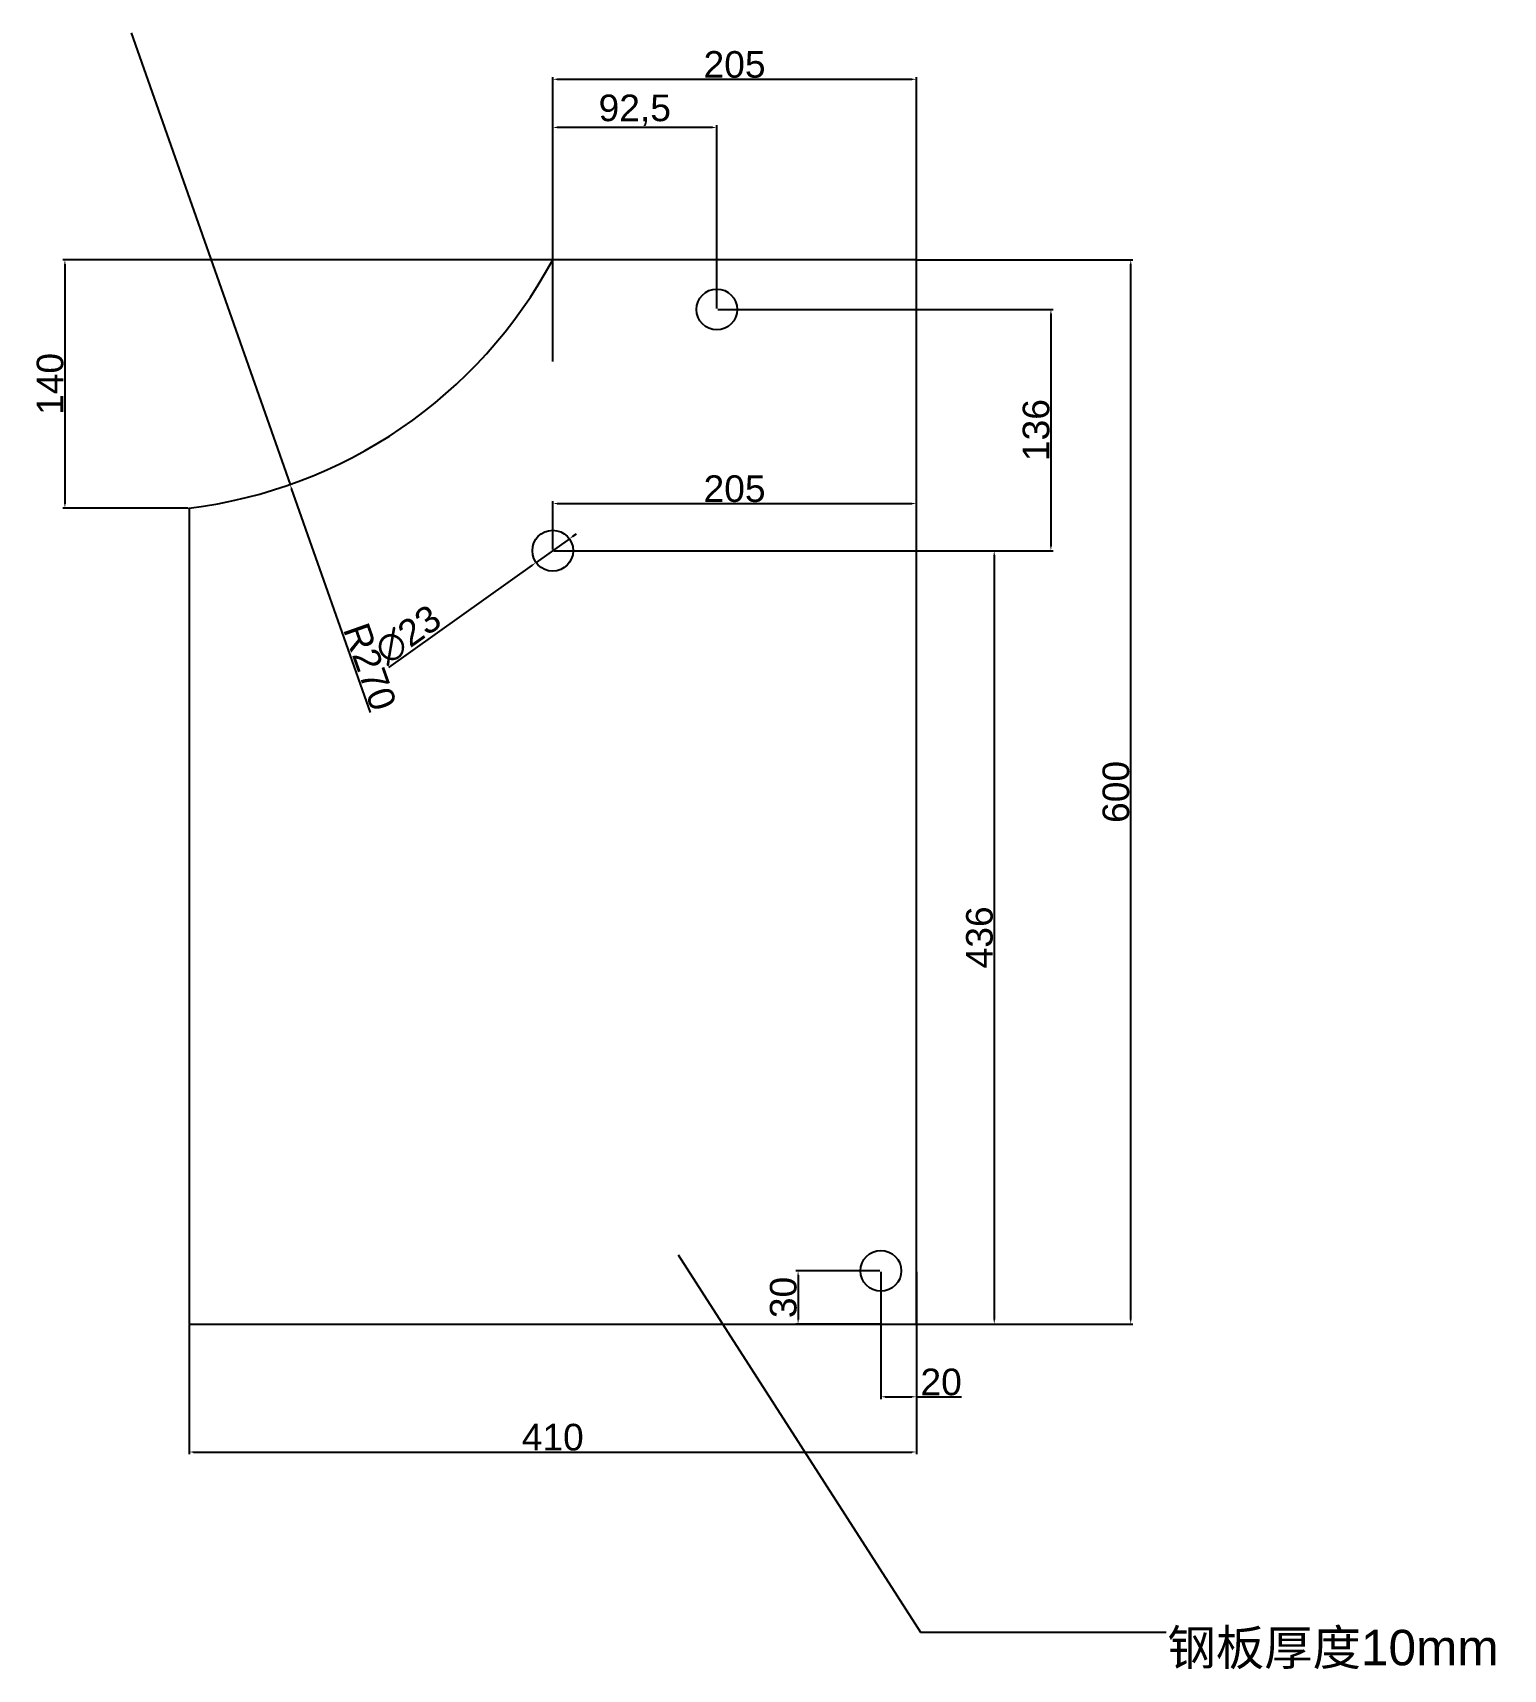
# Model space of a CAD drawing. Header units: millimetres. Extents: x -88 to 741, y -195 to 728.
import ezdxf

# ---------------------------------------------------------------- set-up
doc = ezdxf.new("R2010")
doc.units = ezdxf.units.MM
doc.styles.get("Standard").update_dxf_attribs({"font": 'arial.ttf'})
doc.dimstyles.new('ISO-25', dxfattribs={"dimtxt": 2.5, "dimasz": 2.5, "dimexe": 1.25, "dimexo": 0.625, "dimtad": 1, "dimtxsty": 'Standard', "dimcen": 2.5, "dimadec": 0, "dimazin": 0, "dimtfac": 1, "dimtmove": 0, "dimatfit": 3, "dimfxl": 1, "dimarcsym": 0})

# ---------------------------------------------------------------- blocks, each defined once
blk = doc.blocks.new('*D7')
at = {"color": 0, "lineweight": -2, "transparency": 16777216}
for p, q in [((0, -0.62), (0, -73.38)), ((410, -0.62), (410, -73.38)), ((2.5, -72.13), (407.5, -72.13))]:
    blk.add_line(p, q, dxfattribs=at)
at = {"color": 0, "transparency": 16777216}
for points in [[(2.5, -71.72), (2.5, -72.55), (0, -72.13)], [(407.5, -71.72), (407.5, -72.55), (410, -72.13)]]:
    blk.add_solid(points, dxfattribs=at)
at = {"layer": 'Defpoints', "color": 0, "transparency": 16777216}
for p in [(0, 0), (410, 0), (410, -72.13)]:
    blk.add_point(p, dxfattribs=at)
at = {"color": 0, "transparency": 16777216, "insert": (205, -63.85), "char_height": 15, "attachment_point": 5}
blk.add_mtext('410', dxfattribs=at)
blk = doc.blocks.new('*D9')
at = {"color": 0, "lineweight": -2, "transparency": 16777216}
for p, q in [((410.62, 600), (532.11, 600)), ((530.86, 2.5), (530.86, 597.5)), ((410.62, 0), (532.11, 0))]:
    blk.add_line(p, q, dxfattribs=at)
at = {"color": 0, "transparency": 16777216}
for points in [[(530.44, 597.5), (531.27, 597.5), (530.86, 600)], [(530.44, 2.5), (531.27, 2.5), (530.86, 0)]]:
    blk.add_solid(points, dxfattribs=at)
at = {"layer": 'Defpoints', "color": 0, "transparency": 16777216}
for p in [(410, 600), (530.86, 600), (410, 0)]:
    blk.add_point(p, dxfattribs=at)
at = {"color": 0, "transparency": 16777216, "insert": (522.57, 300), "char_height": 15, "attachment_point": 5, "rotation": 90}
blk.add_mtext('600', dxfattribs=at)
blk = doc.blocks.new('*D10')
at = {"color": 0, "lineweight": -2, "transparency": 16777216}
for p, q in [((390, 29.38), (390, -42.26)), ((410, 29.38), (410, -42.26)), ((392.5, -41.01), (407.5, -41.01)), ((410, -41.01), (435.44, -41.01))]:
    blk.add_line(p, q, dxfattribs=at)
at = {"color": 0, "transparency": 16777216}
for points in [[(392.5, -40.59), (392.5, -41.42), (390, -41.01)], [(407.5, -40.59), (407.5, -41.42), (410, -41.01)]]:
    blk.add_solid(points, dxfattribs=at)
at = {"layer": 'Defpoints', "color": 0, "transparency": 16777216}
for p in [(390, 30), (410, 30), (410, -41.01)]:
    blk.add_point(p, dxfattribs=at)
at = {"color": 0, "transparency": 16777216, "insert": (423.97, -32.72), "char_height": 15, "attachment_point": 5}
blk.add_mtext('20', dxfattribs=at)
blk = doc.blocks.new('*D11')
at = {"color": 0, "lineweight": -2, "transparency": 16777216}
for p, q in [((205, 436.62), (205, 463.84)), ((207.5, 462.59), (407.5, 462.59)), ((410, 436.62), (410, 463.84))]:
    blk.add_line(p, q, dxfattribs=at)
at = {"color": 0, "transparency": 16777216}
for points in [[(207.5, 463.01), (207.5, 462.17), (205, 462.59)], [(407.5, 463.01), (407.5, 462.17), (410, 462.59)]]:
    blk.add_solid(points, dxfattribs=at)
at = {"layer": 'Defpoints', "color": 0, "transparency": 16777216}
for p in [(410, 462.59), (205, 436), (410, 436)]:
    blk.add_point(p, dxfattribs=at)
at = {"color": 0, "transparency": 16777216, "insert": (307.5, 470.87), "char_height": 15, "attachment_point": 5}
blk.add_mtext('205', dxfattribs=at)
blk = doc.blocks.new('*D12')
at = {"color": 0, "lineweight": -2, "transparency": 16777216}
for p, q in [((205, 542.63), (205, 675.86)), ((295, 674.61), (207.5, 674.61)), ((297.5, 572.62), (297.5, 675.86))]:
    blk.add_line(p, q, dxfattribs=at)
at = {"color": 0, "transparency": 16777216}
for points in [[(207.5, 675.03), (207.5, 674.2), (205, 674.61)], [(295, 675.03), (295, 674.2), (297.5, 674.61)]]:
    blk.add_solid(points, dxfattribs=at)
at = {"layer": 'Defpoints', "color": 0, "transparency": 16777216}
for p in [(205, 674.61), (297.5, 572), (205, 542)]:
    blk.add_point(p, dxfattribs=at)
at = {"color": 0, "transparency": 16777216, "insert": (251.25, 684.25), "char_height": 15, "attachment_point": 5}
blk.add_mtext('92,5', dxfattribs=at)
blk = doc.blocks.new('*D13')
at = {"color": 0, "lineweight": -2, "transparency": 16777216}
for p, q in [((205.62, 436), (455.16, 436)), ((453.91, 433.5), (453.91, 2.5)), ((205.62, 0), (455.16, 0))]:
    blk.add_line(p, q, dxfattribs=at)
at = {"color": 0, "transparency": 16777216}
for points in [[(453.49, 433.5), (454.32, 433.5), (453.91, 436)], [(453.49, 2.5), (454.32, 2.5), (453.91, 0)]]:
    blk.add_solid(points, dxfattribs=at)
at = {"layer": 'Defpoints', "color": 0, "transparency": 16777216}
for p in [(205, 436), (205, 0), (453.91, 0)]:
    blk.add_point(p, dxfattribs=at)
at = {"color": 0, "transparency": 16777216, "insert": (445.62, 218), "char_height": 15, "attachment_point": 5, "rotation": 90}
blk.add_mtext('436', dxfattribs=at)
blk = doc.blocks.new('*D14')
at = {"color": 0, "lineweight": -2, "transparency": 16777216}
for p, q in [((204.38, 600), (-71.28, 600)), ((-70.03, 597.5), (-70.03, 462.5)), ((-0.62, 460), (-71.28, 460))]:
    blk.add_line(p, q, dxfattribs=at)
at = {"color": 0, "transparency": 16777216}
for points in [[(-70.45, 597.5), (-69.62, 597.5), (-70.03, 600)], [(-70.45, 462.5), (-69.62, 462.5), (-70.03, 460)]]:
    blk.add_solid(points, dxfattribs=at)
at = {"layer": 'Defpoints', "color": 0, "transparency": 16777216}
for p in [(205, 600), (-70.03, 460), (0, 460)]:
    blk.add_point(p, dxfattribs=at)
at = {"color": 0, "transparency": 16777216, "insert": (-78.32, 530), "char_height": 15, "attachment_point": 5, "rotation": 90}
blk.add_mtext('140', dxfattribs=at)
blk = doc.blocks.new('*D16')
at = {"color": 0, "lineweight": -2, "transparency": 16777216}
for p, q in [((298.12, 572), (487.09, 572)), ((485.84, 569.5), (485.84, 438.5)), ((205.62, 436), (487.09, 436))]:
    blk.add_line(p, q, dxfattribs=at)
at = {"color": 0, "transparency": 16777216}
for points in [[(485.43, 569.5), (486.26, 569.5), (485.84, 572)], [(485.43, 438.5), (486.26, 438.5), (485.84, 436)]]:
    blk.add_solid(points, dxfattribs=at)
at = {"layer": 'Defpoints', "color": 0, "transparency": 16777216}
for p in [(297.5, 572), (205, 436), (485.84, 436)]:
    blk.add_point(p, dxfattribs=at)
at = {"color": 0, "transparency": 16777216, "insert": (477.55, 504), "char_height": 15, "attachment_point": 5, "rotation": 90}
blk.add_mtext('136', dxfattribs=at)
blk = doc.blocks.new('*D17')
at = {"color": 0, "lineweight": -2, "transparency": 16777216}
for p, q in [((216.41, 444.12), (218.44, 445.56)), ((214.37, 442.67), (195.63, 429.33)), ((112.55, 370.23), (193.59, 427.88))]:
    blk.add_line(p, q, dxfattribs=at)
at = {"color": 0, "transparency": 16777216}
for points in [[(216.17, 444.45), (216.65, 443.78), (214.37, 442.67)], [(193.35, 428.22), (193.83, 427.55), (195.63, 429.33)]]:
    blk.add_solid(points, dxfattribs=at)
at = {"layer": 'Defpoints', "color": 0, "transparency": 16777216}
for p in [(214.37, 442.67), (195.63, 429.33)]:
    blk.add_point(p, dxfattribs=at)
at = {"color": 0, "transparency": 16777216, "insert": (123.42, 388.64), "char_height": 15, "attachment_point": 5, "rotation": 35.42769}
blk.add_mtext('∅23', dxfattribs=at)
blk = doc.blocks.new('*D18')
at = {"color": 0, "lineweight": -2, "transparency": 16777216}
for p, q in [((-32.73, 728.01), (56.95, 473.34)), ((102.2, 344.85), (57.78, 470.98))]:
    blk.add_line(p, q, dxfattribs=at)
at = {"color": 0, "transparency": 16777216}
blk.add_solid([(58.18, 471.12), (57.39, 470.84), (56.95, 473.34)], dxfattribs=at)
at = {"layer": 'Defpoints', "color": 0, "transparency": 16777216}
for p in [(-32.73, 728.01), (56.95, 473.34)]:
    blk.add_point(p, dxfattribs=at)
at = {"color": 0, "transparency": 16777216, "insert": (101.92, 370.57), "char_height": 15, "attachment_point": 5, "rotation": 289.39875}
blk.add_mtext('R270', dxfattribs=at)
blk = doc.blocks.new('*D19')
at = {"color": 0, "lineweight": -2, "transparency": 16777216}
for p, q in [((205, 600.62), (205, 703.01)), ((207.5, 701.76), (407.5, 701.76)), ((410, 600.62), (410, 703.01))]:
    blk.add_line(p, q, dxfattribs=at)
at = {"color": 0, "transparency": 16777216}
for points in [[(207.5, 702.18), (207.5, 701.35), (205, 701.76)], [(407.5, 702.18), (407.5, 701.35), (410, 701.76)]]:
    blk.add_solid(points, dxfattribs=at)
at = {"layer": 'Defpoints', "color": 0, "transparency": 16777216}
for p in [(410, 701.76), (205, 600), (410, 600)]:
    blk.add_point(p, dxfattribs=at)
at = {"color": 0, "transparency": 16777216, "insert": (307.5, 710.05), "char_height": 15, "attachment_point": 5}
blk.add_mtext('205', dxfattribs=at)
blk = doc.blocks.new('*D20')
at = {"color": 0, "lineweight": -2, "transparency": 16777216}
for p, q in [((389.38, 30), (342.07, 30)), ((343.32, 27.5), (343.32, 2.5)), ((389.38, 0), (342.07, 0))]:
    blk.add_line(p, q, dxfattribs=at)
at = {"color": 0, "transparency": 16777216}
for points in [[(342.91, 27.5), (343.74, 27.5), (343.32, 30)], [(342.91, 2.5), (343.74, 2.5), (343.32, 0)]]:
    blk.add_solid(points, dxfattribs=at)
at = {"layer": 'Defpoints', "color": 0, "transparency": 16777216}
for p in [(390, 30), (343.32, 0), (390, 0)]:
    blk.add_point(p, dxfattribs=at)
at = {"color": 0, "transparency": 16777216, "insert": (335.03, 15), "char_height": 15, "attachment_point": 5, "rotation": 90}
blk.add_mtext('30', dxfattribs=at)

msp = doc.modelspace()

# ---------------------------------------------------------------- linework, layer by layer
at = {"color": 0}
msp.add_lwpolyline([(0, 460), (0, 0), (410, 0), (410, 600), (205, 600)], dxfattribs=at)
for centre in [(297.5, 572), (205, 436), (390, 30)]:
    msp.add_circle(centre, 11.5, dxfattribs=at)
msp.add_arc((-32.726, 728.009), 270, 276.96177, 331.698665, dxfattribs=at)

# ---------------------------------------------------------------- texts
at = {"color": 3, "insert": (551.534, -172.375), "char_height": 20, "width": 365.22109, "attachment_point": 1}
msp.add_mtext('{\\fSimSun|b0|i0|c134|p2;钢板厚度}10mm', dxfattribs=at)

# ---------------------------------------------------------------- dimensions: what is measured, and where the dimension line sits
at = {"color": 3}
dim = msp.add_radius_dim(center=(-32.726, 728.009), mpoint=(56.952, 473.337), dimstyle='ISO-25', override={"dimtxt": 15}, dxfattribs=at)
dim.commit()
dim.dimension.update_dxf_attribs({"geometry": '*D18', "text_midpoint": (94.11, 367.815), "dimtype": 164})
for base, p1, p2, picture, middle in [((410, 701.765), (205, 600), (410, 600), '*D19', (307.5, 710.048)), ((205, 674.614), (297.5, 572), (205, 542), '*D12', (251.25, 684.253)), ((410, 462.59), (205, 436), (410, 436), '*D11', (307.5, 470.873)), ((410, -41.007), (390, 30), (410, 30), '*D10', (423.971, -32.723)), ((410, -72.132), (0, 0), (410, 0), '*D7', (205, -63.849))]:
    dim = msp.add_linear_dim(base=base, p1=p1, p2=p2, dimstyle='ISO-25', override={"dimtxt": 15}, dxfattribs=at)
    dim.commit()
    dim.dimension.update_dxf_attribs({"geometry": picture, "text_midpoint": middle})
for base, p1, p2, picture, middle in [((-70.035, 460), (205, 600), (0, 460), '*D14', (-78.318, 530)), ((485.843, 436), (297.5, 572), (205, 436), '*D16', (477.554, 504)), ((453.906, 0), (205, 436), (205, 0), '*D13', (445.617, 218)), ((343.323, 0), (390, 30), (390, 0), '*D20', (335.035, 15))]:
    dim = msp.add_linear_dim(base=base, p1=p1, p2=p2, angle=90, dimstyle='ISO-25', override={"dimtxt": 15}, dxfattribs=at)
    dim.commit()
    dim.dimension.update_dxf_attribs({"geometry": picture, "text_midpoint": middle})
dim = msp.add_linear_dim(base=(530.857, 600), p1=(410, 0), p2=(410, 600), angle=90, dimstyle='ISO-25', override={"dimtxt": 15}, dxfattribs=at)
dim.commit()
dim.dimension.update_dxf_attribs({"geometry": '*D9', "text_midpoint": (530.857, 300), "dimtype": 160})
dim = msp.add_diameter_dim_2p(p1=(214.371, 442.666), p2=(195.629, 429.334), dimstyle='ISO-25', override={"dimtxt": 15}, dxfattribs=at)
dim.commit()
dim.dimension.update_dxf_attribs({"geometry": '*D17', "text_midpoint": (128.46, 381.55), "dimtype": 163})

# ---------------------------------------------------------------- leaders
at = {"color": 3, "annotation_type": 0, "has_hookline": 1, "hookline_direction": 0, "text_width": 189.345}
msp.add_leader([(275.756, 39.055), (412.343, -173.625), (550.909, -173.625)], dimstyle='ISO-25', override={"dimgap": 0.625, "dimtad": 0}, dxfattribs=at)

doc.saveas('drawing.dxf')
